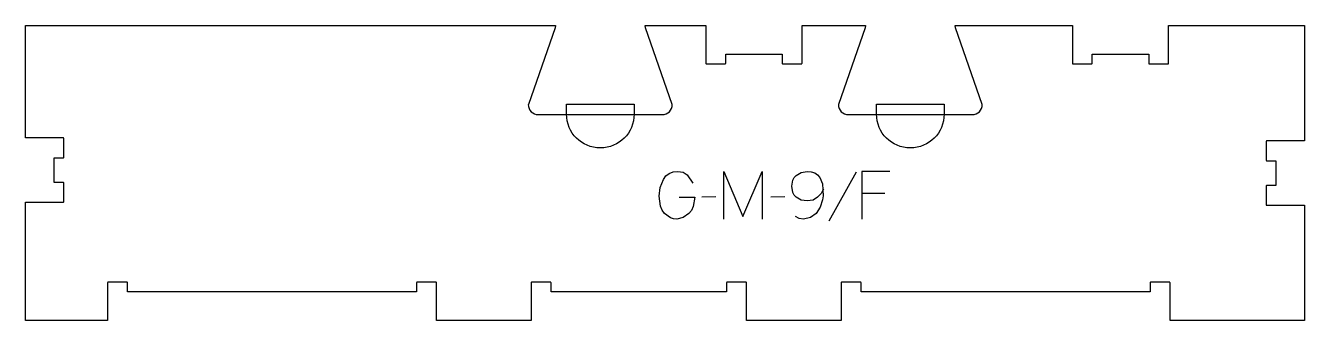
# Model space of a CAD drawing. Header units: millimetres. Extents: x -396 to 408, y -94 to 92.
import ezdxf

# ---------------------------------------------------------------- set-up
doc = ezdxf.new("R2010")
doc.units = ezdxf.units.MM
for name, color, linetype, true_color in [('1_ANYTOOL_1MMDEEP_LABELS_S', 2, 'Continuous', 0xffff00), ('4_ANYTOOL_CUTTHROUGH_OUTSI', 5, 'Continuous', 0x0000ff), ('5_ANYTOOL_HALF_MILL_9MM_IN', 3, 'Continuous', 0x00ff00)]:
    doc.layers.add(name, color=color, linetype=linetype, true_color=true_color)

msp = doc.modelspace()

# ---------------------------------------------------------------- linework, layer by layer
at = {"layer": '1_ANYTOOL_1MMDEEP_LABELS_S'}
for p, q in [((125.96, -0.47), (108.77, -31.24)), ((144.04, -13.97), (129.56, -13.97)), ((37.67, -16.11), (28.89, -16.2)), ((81.17, -16.11), (72.39, -16.2))]:
    msp.add_line(p, q, dxfattribs=at)
for points in [[(14.79, -16.2), (24.56, -16.24), (23.54, -22.17), (22.4, -24.53), (20.83, -26.49), (17.15, -29.13), (13.16, -30.04), (11.12, -29.84), (9.18, -29.19), (5.57, -26.53), (4.07, -24.51), (3, -22), (2.14, -15.51), (2.81, -10.18), (4.8, -5.06), (6.38, -2.84), (8.41, -1.26), (10.9, -0.32), (13.84, 0), (17.1, -0.57), (19.67, -2.27), (23.36, -7.41)], [(42.81, -30), (42.81, 0), (54.81, -28.37), (66.81, -0.13), (66.81, -30)], [(85.46, -9.39), (86.14, -5.51), (87, -3.91), (88.2, -2.53), (91.35, -0.63), (95.23, 0), (97.77, -0.24), (99.92, -0.96), (101.67, -2.17), (103.03, -3.86), (104.8, -7.94), (105.21, -15.3), (104.87, -17.83), (103.43, -22.51), (100.8, -26.44), (97.19, -29.11), (92.79, -30), (90.13, -29.62), (87.81, -28.5)], [(147.21, 0), (129.56, 0), (129.56, -30)], [(105.34, -11.14), (103.91, -13.85), (101.74, -16.33), (98.85, -18.06), (95.23, -18.64), (91.33, -18.04), (88.2, -16.24), (87, -14.9), (86.14, -13.31), (85.46, -9.39)]]:
    msp.add_lwpolyline(points, dxfattribs=at)
at = {"layer": '4_ANYTOOL_CUTTHROUGH_OUTSI'}
msp.add_lwpolyline([(-63, 91.71), (-63.23, 90.32), (-80.13, 42.05), (-80.14, 41.96, 0.414214), (-73.89, 35.71), (4.11, 35.71, 0.414214), (10.36, 41.96), (10.34, 42.05), (-6.56, 90.33), (-6.79, 91.71), (31.42, 91.71), (31.42, 67.96, 0.414214), (31.67, 67.71), (43.67, 67.71, 0.414214), (43.92, 67.96), (43.92, 73.71), (79.42, 73.71), (79.42, 67.96, 0.414214), (79.67, 67.71), (91.67, 67.71, 0.414214), (91.92, 67.96), (91.92, 91.71), (131.91, 91.71), (131.67, 90.32), (114.78, 42.05), (114.76, 41.96, 0.414214), (121.01, 35.71), (199.01, 35.71, 0.414214), (205.26, 41.96), (205.25, 42.05), (188.35, 90.33), (188.12, 91.71), (261.87, 91.71), (261.87, 67.96, 0.414214), (262.12, 67.71), (274.12, 67.71, 0.414214), (274.37, 67.96), (274.37, 73.71), (309.87, 73.71), (309.87, 67.96, 0.414214), (310.12, 67.71), (322.12, 67.71, 0.414214), (322.37, 67.96), (322.37, 91.71), (407.76, 91.71), (407.75, 19.15), (384, 19.15, 0.414366), (383.75, 18.9), (383.76, 6.9, 0.414061), (384.01, 6.65), (389.75, 6.65), (389.75, -8.85), (384.01, -8.85, 0.414061), (383.76, -9.1), (383.75, -21.1, 0.414366), (384, -21.35), (407.75, -21.35), (407.76, -93.79), (323.26, -93.79), (323.26, -70.04, 0.414214), (323.01, -69.79), (311.01, -69.79, 0.414214), (310.76, -70.04), (310.76, -75.79), (129.02, -75.79), (129.02, -70.04, 0.414214), (128.77, -69.79), (116.77, -69.79, 0.414214), (116.52, -70.04), (116.52, -93.79), (57.02, -93.79), (57.02, -70.04, 0.414214), (56.77, -69.79), (44.77, -69.79, 0.414214), (44.52, -70.04), (44.52, -75.79), (-65.88, -75.79), (-65.88, -70.04, 0.414214), (-66.13, -69.79), (-78.13, -69.79, 0.414214), (-78.38, -70.04), (-78.38, -93.79), (-137.88, -93.79), (-137.88, -70.04, 0.414214), (-138.13, -69.79), (-150.13, -69.79, 0.414214), (-150.38, -70.04), (-150.38, -75.79), (-332.12, -75.79), (-332.12, -70.04, 0.414214), (-332.37, -69.79), (-344.37, -69.79, 0.414214), (-344.62, -70.04), (-344.62, -93.79), (-396.19, -93.79), (-396.2, -19.47), (-372.45, -19.47, 0.414062), (-372.2, -19.22), (-372.19, -7.22, 0.414365), (-372.44, -6.97), (-378.2, -6.97), (-378.2, 8.53), (-372.44, 8.53, 0.414368), (-372.19, 8.78), (-372.2, 20.78, 0.41406), (-372.45, 21.03), (-396.2, 21.03), (-396.19, 91.71)], format="xyb", close=True, dxfattribs=at)
at = {"layer": '5_ANYTOOL_HALF_MILL_9MM_IN'}
for points in [[(-13.64, 35.96, -1), (-56.14, 35.96), (-56.14, 42.21), (-13.64, 42.21)], [(181.26, 35.96, -1), (138.76, 35.96), (138.76, 42.21), (181.26, 42.21)]]:
    msp.add_lwpolyline(points, format="xyb", close=True, dxfattribs=at)

doc.saveas('drawing.dxf')
